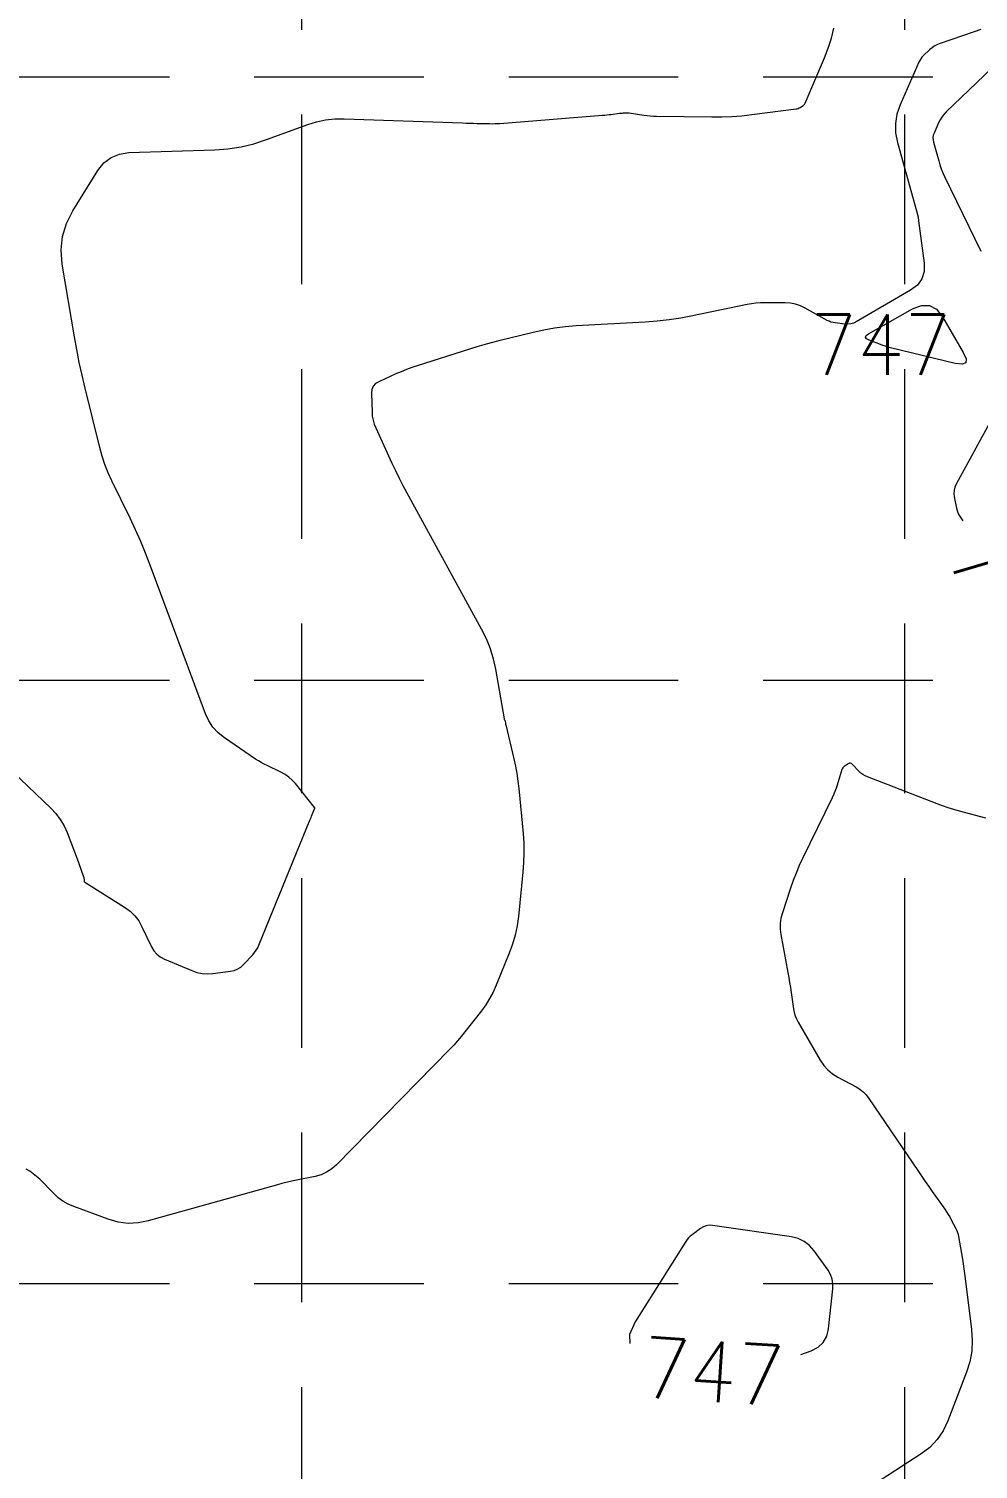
# Model space of a CAD drawing. Header units: feet. Extents: x 46644 to 49208, y 46045 to 47649.
# Drawn here: x 48307.7 to 48370.7, y 47314.5 to 47410 of the extents above; entities that cross this region are included whole.
import ezdxf
from ezdxf.enums import TextEntityAlignment as Align

# ---------------------------------------------------------------- set-up
doc = ezdxf.new("R2010")
doc.units = ezdxf.units.FT
doc.header["$MEASUREMENT"] = 0
doc.linetypes.add('DGN Style 3', pattern=[33.544038, 23.960027, -9.584011])
doc.linetypes.add('HIDDEN', pattern=[0.375, 0.25, -0.125])
doc.layers.add('EC', color=35, linetype='Continuous', lineweight=0)
doc.layers.add('GRID', color=254, linetype='HIDDEN')
doc.styles.add('Style-STANDARD', font='STANDARD.shx')

msp = doc.modelspace()

# ---------------------------------------------------------------- linework, layer by layer
at = {"layer": 'EC', "color": 35, "linetype": 'DGN Style 3', "lineweight": 0}
for p, q in [((48360.956, 47409.414), (48361.12, 47410.087)), ((48370.424, 47409.829), (48368.114, 47409.037)), ((48370.861, 47409.986), (48370.424, 47409.829)), ((48360.748, 47408.754), (48360.956, 47409.414)), ((48367.783, 47408.883), (48367.633, 47408.78)), ((48367.943, 47408.969), (48367.783, 47408.883)), ((48368.114, 47409.037), (48367.943, 47408.969)), ((48359.222, 47405.108), (48360.497, 47408.105)), ((48360.497, 47408.105), (48360.748, 47408.754)), ((48366.818, 47407.937), (48366.76, 47407.821)), ((48366.886, 47408.045), (48366.818, 47407.937)), ((48366.965, 47408.146), (48366.886, 47408.045)), ((48367.054, 47408.239), (48366.965, 47408.146)), ((48367.493, 47408.66), (48367.054, 47408.239)), ((48367.633, 47408.78), (48367.493, 47408.66)), ((48366.76, 47407.821), (48365.513, 47404.988)), ((48371.599, 47407.417), (48368.577, 47404.528)), ((48359.093, 47404.955), (48359.134, 47404.986)), ((48359.134, 47404.986), (48359.169, 47405.022)), ((48359.169, 47405.022), (48359.198, 47405.062)), ((48359.198, 47405.062), (48359.222, 47405.108)), ((48365.513, 47404.988), (48365.301, 47404.377)), ((48327.41, 47404.002), (48328.018, 47404.069)), ((48328.018, 47404.069), (48328.635, 47404.076)), ((48328.635, 47404.076), (48336.485, 47403.796)), ((48338.968, 47403.768), (48345.774, 47404.307)), ((48345.774, 47404.307), (48345.92, 47404.319)), ((48345.92, 47404.319), (48346.066, 47404.333)), ((48346.066, 47404.333), (48346.212, 47404.349)), ((48346.212, 47404.349), (48346.358, 47404.366)), ((48346.358, 47404.366), (48346.911, 47404.433)), ((48346.911, 47404.433), (48346.975, 47404.441)), ((48346.975, 47404.441), (48347.038, 47404.447)), ((48347.038, 47404.447), (48347.102, 47404.453)), ((48347.102, 47404.453), (48347.166, 47404.458)), ((48347.166, 47404.458), (48347.374, 47404.473)), ((48347.374, 47404.473), (48347.419, 47404.475)), ((48347.419, 47404.475), (48347.463, 47404.474)), ((48347.463, 47404.474), (48347.507, 47404.471)), ((48347.507, 47404.471), (48347.552, 47404.465)), ((48347.552, 47404.465), (48348.521, 47404.313)), ((48348.521, 47404.313), (48348.729, 47404.284)), ((48348.729, 47404.284), (48348.938, 47404.262)), ((48348.938, 47404.262), (48349.147, 47404.248)), ((48349.147, 47404.248), (48349.357, 47404.242)), ((48349.357, 47404.242), (48353.022, 47404.196)), ((48353.022, 47404.196), (48353.688, 47404.199)), ((48353.688, 47404.199), (48354.352, 47404.226)), ((48354.352, 47404.226), (48355.015, 47404.275)), ((48355.015, 47404.275), (48355.677, 47404.348)), ((48355.677, 47404.348), (48358.614, 47404.725)), ((48358.614, 47404.725), (48358.686, 47404.738)), ((48358.686, 47404.738), (48358.756, 47404.759)), ((48358.756, 47404.759), (48358.823, 47404.788)), ((48358.823, 47404.788), (48358.888, 47404.824)), ((48358.888, 47404.824), (48359.093, 47404.955)), ((48365.301, 47404.377), (48365.201, 47403.758)), ((48368.285, 47404.189), (48368.167, 47404)), ((48368.422, 47404.365), (48368.285, 47404.189)), ((48368.577, 47404.528), (48368.422, 47404.365)), ((48323.497, 47402.691), (48326.223, 47403.692)), ((48326.223, 47403.692), (48326.812, 47403.877)), ((48326.812, 47403.877), (48327.41, 47404.002)), ((48336.485, 47403.796), (48336.732, 47403.788)), ((48336.732, 47403.788), (48336.978, 47403.78)), ((48336.978, 47403.78), (48337.225, 47403.773)), ((48337.225, 47403.773), (48337.472, 47403.767)), ((48337.472, 47403.767), (48338.278, 47403.749)), ((48338.278, 47403.749), (48338.45, 47403.747)), ((48338.45, 47403.747), (48338.623, 47403.75)), ((48338.623, 47403.75), (48338.795, 47403.757)), ((48338.795, 47403.757), (48338.968, 47403.768)), ((48365.201, 47403.758), (48365.212, 47403.131)), ((48365.212, 47403.131), (48365.334, 47402.496)), ((48367.768, 47403.121), (48367.717, 47402.975)), ((48368.066, 47403.799), (48367.768, 47403.121)), ((48368.167, 47404), (48368.066, 47403.799)), ((48320.933, 47402.083), (48321.801, 47402.217)), ((48321.801, 47402.217), (48322.655, 47402.419)), ((48322.655, 47402.419), (48323.497, 47402.691)), ((48365.334, 47402.496), (48366.703, 47397.577)), ((48367.717, 47402.975), (48367.693, 47402.826)), ((48367.693, 47402.826), (48367.696, 47402.676)), ((48367.696, 47402.676), (48367.725, 47402.524)), ((48367.725, 47402.524), (48368.072, 47401.278)), ((48312.704, 47401.142), (48313.179, 47401.507)), ((48313.179, 47401.507), (48313.734, 47401.736)), ((48313.734, 47401.736), (48314.367, 47401.827)), ((48314.367, 47401.827), (48320.051, 47402.019)), ((48320.051, 47402.019), (48320.933, 47402.083)), ((48368.072, 47401.278), (48368.152, 47401.013)), ((48310.644, 47397.972), (48312.308, 47400.639)), ((48312.308, 47400.639), (48312.704, 47401.142)), ((48368.152, 47401.013), (48368.244, 47400.752)), ((48368.244, 47400.752), (48368.347, 47400.496)), ((48368.347, 47400.496), (48368.463, 47400.244)), ((48368.463, 47400.244), (48370.867, 47395.296)), ((48310.219, 47397.139), (48310.644, 47397.972)), ((48366.703, 47397.577), (48366.709, 47397.551)), ((48366.709, 47397.551), (48366.715, 47397.525)), ((48366.715, 47397.525), (48366.718, 47397.499)), ((48366.718, 47397.499), (48366.721, 47397.473)), ((48366.721, 47397.473), (48366.727, 47397.387)), ((48366.727, 47397.387), (48366.729, 47397.368)), ((48366.729, 47397.368), (48366.731, 47397.35)), ((48366.731, 47397.35), (48366.733, 47397.331)), ((48366.733, 47397.331), (48366.735, 47397.313)), ((48309.96, 47396.273), (48310.219, 47397.139)), ((48366.735, 47397.313), (48367.106, 47394.507)), ((48309.869, 47395.374), (48309.96, 47396.273)), ((48309.944, 47394.441), (48309.869, 47395.374)), ((48367.106, 47394.507), (48367.11, 47393.943)), ((48310.751, 47389.625), (48309.944, 47394.441)), ((48367.11, 47393.943), (48366.962, 47393.454)), ((48366.214, 47392.698), (48362.608, 47390.614)), ((48366.664, 47393.039), (48366.214, 47392.698)), ((48366.962, 47393.454), (48366.664, 47393.039)), ((48355.38, 47391.749), (48351.753, 47391.007)), ((48355.666, 47391.8), (48355.38, 47391.749)), ((48355.954, 47391.836), (48355.666, 47391.8)), ((48356.243, 47391.858), (48355.954, 47391.836)), ((48356.533, 47391.866), (48356.243, 47391.858)), ((48357.894, 47391.867), (48356.533, 47391.866)), ((48358.244, 47391.845), (48357.894, 47391.867)), ((48358.582, 47391.78), (48358.244, 47391.845)), ((48358.91, 47391.671), (48358.582, 47391.78)), ((48359.226, 47391.519), (48358.91, 47391.671)), ((48366.343, 47391.469), (48366.935, 47391.703)), ((48366.935, 47391.703), (48367.463, 47391.692)), ((48367.463, 47391.692), (48367.925, 47391.438)), ((48349.405, 47390.658), (48348.615, 47390.598)), ((48350.191, 47390.746), (48349.405, 47390.658)), ((48350.974, 47390.862), (48350.191, 47390.746)), ((48351.753, 47391.007), (48350.974, 47390.862)), ((48360.674, 47390.706), (48359.226, 47391.519)), ((48360.8, 47390.644), (48360.674, 47390.706)), ((48360.929, 47390.594), (48360.8, 47390.644)), ((48363.426, 47389.81), (48366.343, 47391.469)), ((48367.925, 47391.438), (48368.322, 47390.94)), ((48368.322, 47390.94), (48369.707, 47388.585)), ((48341.177, 47389.905), (48338.89, 47389.34)), ((48341.88, 47390.062), (48341.177, 47389.905)), ((48342.587, 47390.186), (48341.88, 47390.062)), ((48343.3, 47390.276), (48342.587, 47390.186)), ((48344.017, 47390.334), (48343.3, 47390.276)), ((48348.615, 47390.598), (48344.017, 47390.334)), ((48361.063, 47390.558), (48360.929, 47390.594)), ((48361.201, 47390.535), (48361.063, 47390.558)), ((48361.857, 47390.459), (48361.201, 47390.535)), ((48362.054, 47390.451), (48361.857, 47390.459)), ((48362.245, 47390.474), (48362.054, 47390.451)), ((48362.429, 47390.529), (48362.245, 47390.474)), ((48362.608, 47390.614), (48362.429, 47390.529)), ((48363.219, 47389.582), (48363.267, 47389.692)), ((48363.267, 47389.692), (48363.426, 47389.81)), ((48310.903, 47388.768), (48310.751, 47389.625)), ((48311.071, 47387.914), (48310.903, 47388.768)), ((48336.947, 47388.793), (48333.49, 47387.698)), ((48337.429, 47388.942), (48336.947, 47388.793)), ((48337.914, 47389.082), (48337.429, 47388.942)), ((48338.401, 47389.215), (48337.914, 47389.082)), ((48338.89, 47389.34), (48338.401, 47389.215)), ((48363.283, 47389.481), (48363.219, 47389.582)), ((48363.458, 47389.389), (48363.283, 47389.481)), ((48364.214, 47389.101), (48363.458, 47389.389)), ((48364.376, 47389.042), (48364.214, 47389.101)), ((48364.541, 47388.988), (48364.376, 47389.042)), ((48364.707, 47388.939), (48364.541, 47388.988)), ((48364.874, 47388.896), (48364.707, 47388.939)), ((48369.163, 47387.853), (48364.874, 47388.896)), ((48311.256, 47387.064), (48311.071, 47387.914)), ((48369.624, 47387.795), (48369.163, 47387.853)), ((48369.868, 47387.897), (48369.624, 47387.795)), ((48369.707, 47388.585), (48369.896, 47388.161)), ((48369.896, 47388.161), (48369.868, 47387.897)), ((48311.456, 47386.216), (48311.256, 47387.064)), ((48332.067, 47387.153), (48330.931, 47386.639)), ((48332.417, 47387.305), (48332.067, 47387.153)), ((48332.77, 47387.446), (48332.417, 47387.305)), ((48333.128, 47387.577), (48332.77, 47387.446)), ((48333.49, 47387.698), (48333.128, 47387.577)), ((48312.43, 47382.271), (48311.456, 47386.216)), ((48330.482, 47386.132), (48330.457, 47385.885)), ((48330.457, 47385.885), (48330.488, 47384.614)), ((48330.569, 47386.341), (48330.482, 47386.132)), ((48330.719, 47386.51), (48330.569, 47386.341)), ((48330.931, 47386.639), (48330.719, 47386.51)), ((48330.488, 47384.614), (48330.508, 47384.345)), ((48330.508, 47384.345), (48330.555, 47384.082)), ((48330.555, 47384.082), (48330.629, 47383.825)), ((48371.573, 47384.138), (48369.241, 47379.855)), ((48330.629, 47383.825), (48330.73, 47383.575)), ((48330.73, 47383.575), (48331.806, 47381.24)), ((48312.586, 47381.703), (48312.43, 47382.271)), ((48312.772, 47381.145), (48312.586, 47381.703)), ((48312.987, 47380.599), (48312.772, 47381.145)), ((48331.806, 47381.24), (48332.041, 47380.742)), ((48313.231, 47380.063), (48312.987, 47380.599)), ((48332.041, 47380.742), (48332.284, 47380.248)), ((48332.284, 47380.248), (48332.536, 47379.758)), ((48314.441, 47377.585), (48313.231, 47380.063)), ((48332.536, 47379.758), (48332.797, 47379.273)), ((48332.797, 47379.273), (48337.734, 47370.265)), ((48369.098, 47379.44), (48369.085, 47379.223)), ((48369.085, 47379.223), (48369.11, 47379.001)), ((48369.15, 47379.65), (48369.098, 47379.44)), ((48369.241, 47379.855), (48369.15, 47379.65)), ((48369.11, 47379.001), (48369.255, 47378.265)), ((48369.255, 47378.265), (48369.293, 47378.11)), ((48314.802, 47376.823), (48314.441, 47377.585)), ((48369.293, 47378.11), (48369.346, 47377.961)), ((48369.346, 47377.961), (48369.414, 47377.819)), ((48369.414, 47377.819), (48369.497, 47377.683)), ((48369.497, 47377.683), (48369.674, 47377.421)), ((48315.143, 47376.052), (48314.802, 47376.823)), ((48315.466, 47375.274), (48315.143, 47376.052)), ((48315.77, 47374.487), (48315.466, 47375.274)), ((48319.438, 47364.628), (48315.77, 47374.487)), ((48337.734, 47370.265), (48338.053, 47369.622)), ((48338.053, 47369.622), (48338.316, 47368.959)), ((48338.316, 47368.959), (48338.524, 47368.277)), ((48338.524, 47368.277), (48338.675, 47367.575)), ((48338.675, 47367.575), (48339.247, 47364.288)), ((48319.657, 47364.151), (48319.438, 47364.628)), ((48319.94, 47363.725), (48319.657, 47364.151)), ((48339.247, 47364.288), (48339.251, 47364.271)), ((48339.251, 47364.271), (48339.256, 47364.256)), ((48339.256, 47364.256), (48339.263, 47364.24)), ((48339.263, 47364.24), (48339.271, 47364.226)), ((48339.271, 47364.226), (48339.302, 47364.18)), ((48339.302, 47364.18), (48339.308, 47364.169)), ((48339.308, 47364.169), (48339.312, 47364.159)), ((48339.312, 47364.159), (48339.316, 47364.148)), ((48339.316, 47364.148), (48339.318, 47364.136)), ((48339.318, 47364.136), (48339.333, 47363.998)), ((48339.333, 47363.998), (48339.337, 47363.969)), ((48339.337, 47363.969), (48339.341, 47363.94)), ((48339.341, 47363.94), (48339.347, 47363.91)), ((48339.347, 47363.91), (48339.353, 47363.881)), ((48303.719, 47363.558), (48309.182, 47358.368)), ((48320.288, 47363.349), (48319.94, 47363.725)), ((48320.699, 47363.024), (48320.288, 47363.349)), ((48322.77, 47361.623), (48320.699, 47363.024)), ((48339.353, 47363.881), (48339.892, 47361.627)), ((48322.954, 47361.504), (48322.77, 47361.623)), ((48323.141, 47361.392), (48322.954, 47361.504)), ((48323.332, 47361.287), (48323.141, 47361.392)), ((48323.528, 47361.189), (48323.332, 47361.287)), ((48324.449, 47360.749), (48323.528, 47361.189)), ((48339.892, 47361.627), (48339.999, 47361.142)), ((48339.999, 47361.142), (48340.089, 47360.655)), ((48361.707, 47361.037), (48361.674, 47360.981)), ((48361.751, 47361.085), (48361.707, 47361.037)), ((48361.803, 47361.127), (48361.751, 47361.085)), ((48362.07, 47361.306), (48361.803, 47361.127)), ((48362.15, 47361.344), (48362.07, 47361.306)), ((48362.226, 47361.352), (48362.15, 47361.344)), ((48362.298, 47361.327), (48362.226, 47361.352)), ((48362.367, 47361.27), (48362.298, 47361.327)), ((48362.787, 47360.815), (48362.367, 47361.27)), ((48324.72, 47360.6), (48324.449, 47360.749)), ((48324.97, 47360.425), (48324.72, 47360.6)), ((48325.198, 47360.222), (48324.97, 47360.425)), ((48325.405, 47359.992), (48325.198, 47360.222)), ((48340.089, 47360.655), (48340.161, 47360.165)), ((48340.161, 47360.165), (48340.217, 47359.672)), ((48361.649, 47360.919), (48361.342, 47359.898)), ((48361.674, 47360.981), (48361.649, 47360.919)), ((48362.911, 47360.695), (48362.787, 47360.815)), ((48363.047, 47360.591), (48362.911, 47360.695)), ((48363.193, 47360.503), (48363.047, 47360.591)), ((48363.351, 47360.432), (48363.193, 47360.503)), ((48367.965, 47358.655), (48363.351, 47360.432)), ((48326.678, 47358.411), (48325.405, 47359.992)), ((48340.217, 47359.672), (48340.503, 47356.684)), ((48361.106, 47359.257), (48361.01, 47359.05)), ((48361.193, 47359.467), (48361.106, 47359.257)), ((48361.272, 47359.681), (48361.193, 47359.467)), ((48361.342, 47359.898), (48361.272, 47359.681)), ((48309.182, 47358.368), (48309.521, 47358.009)), ((48326.521, 47357.939), (48326.696, 47358.37)), ((48326.68, 47358.408), (48326.678, 47358.411)), ((48326.682, 47358.406), (48326.68, 47358.408)), ((48326.684, 47358.403), (48326.682, 47358.406)), ((48326.686, 47358.4), (48326.684, 47358.403)), ((48326.694, 47358.387), (48326.686, 47358.4)), ((48326.696, 47358.383), (48326.694, 47358.387)), ((48326.697, 47358.378), (48326.696, 47358.383)), ((48326.696, 47358.37), (48326.697, 47358.374)), ((48326.697, 47358.374), (48326.697, 47358.378)), ((48361.01, 47359.05), (48359.046, 47355.034)), ((48368.33, 47358.52), (48367.965, 47358.655)), ((48368.698, 47358.396), (48368.33, 47358.52)), ((48369.069, 47358.281), (48368.698, 47358.396)), ((48369.443, 47358.176), (48369.069, 47358.281)), ((48371.199, 47357.712), (48369.443, 47358.176)), ((48309.521, 47358.009), (48309.813, 47357.62)), ((48309.813, 47357.62), (48310.06, 47357.2)), ((48322.986, 47349.282), (48326.367, 47357.562)), ((48326.367, 47357.562), (48326.406, 47357.656)), ((48326.406, 47357.656), (48326.444, 47357.75)), ((48326.444, 47357.75), (48326.483, 47357.844)), ((48326.483, 47357.844), (48326.521, 47357.939)), ((48310.06, 47357.2), (48310.26, 47356.75)), ((48310.26, 47356.75), (48310.995, 47354.822)), ((48340.503, 47356.684), (48340.548, 47356.044)), ((48340.562, 47355.404), (48340.545, 47354.764)), ((48340.548, 47356.044), (48340.562, 47355.404)), ((48310.995, 47354.822), (48311.042, 47354.699)), ((48311.042, 47354.699), (48311.087, 47354.575)), ((48311.087, 47354.575), (48311.133, 47354.452)), ((48311.133, 47354.452), (48311.177, 47354.327)), ((48340.545, 47354.764), (48340.496, 47354.124)), ((48358.821, 47354.553), (48358.613, 47354.066)), ((48359.046, 47355.034), (48358.821, 47354.553)), ((48311.177, 47354.327), (48311.356, 47353.823)), ((48311.356, 47353.823), (48311.368, 47353.785)), ((48311.368, 47353.785), (48311.377, 47353.746)), ((48311.377, 47353.746), (48311.383, 47353.707)), ((48311.383, 47353.707), (48311.387, 47353.667)), ((48311.387, 47353.667), (48311.394, 47353.537)), ((48311.394, 47353.537), (48311.398, 47353.511)), ((48311.398, 47353.511), (48311.408, 47353.488)), ((48311.408, 47353.488), (48311.423, 47353.468)), ((48311.423, 47353.468), (48311.444, 47353.451)), ((48311.444, 47353.451), (48314.079, 47351.797)), ((48340.496, 47354.124), (48340.2, 47351.184)), ((48358.422, 47353.572), (48358.247, 47353.071)), ((48358.613, 47354.066), (48358.422, 47353.572)), ((48358.247, 47353.071), (48357.703, 47351.424)), ((48314.079, 47351.797), (48314.437, 47351.536)), ((48314.437, 47351.536), (48314.748, 47351.234)), ((48314.748, 47351.234), (48315.013, 47350.889)), ((48315.013, 47350.889), (48315.23, 47350.503)), ((48340.114, 47350.559), (48339.984, 47349.946)), ((48340.2, 47351.184), (48340.114, 47350.559)), ((48357.562, 47350.712), (48357.56, 47350.351)), ((48357.609, 47351.07), (48357.562, 47350.712)), ((48357.703, 47351.424), (48357.609, 47351.07)), ((48315.23, 47350.503), (48315.862, 47349.172)), ((48339.984, 47349.946), (48339.81, 47349.343)), ((48357.56, 47350.351), (48357.605, 47349.987)), ((48357.605, 47349.987), (48358.07, 47347.476)), ((48315.862, 47349.172), (48316.017, 47348.908)), ((48316.017, 47348.908), (48316.211, 47348.684)), ((48316.211, 47348.684), (48316.444, 47348.5)), ((48321.968, 47347.998), (48322.579, 47348.649)), ((48322.579, 47348.649), (48322.703, 47348.793)), ((48322.703, 47348.793), (48322.812, 47348.946)), ((48322.812, 47348.946), (48322.906, 47349.109)), ((48322.906, 47349.109), (48322.986, 47349.282)), ((48339.592, 47348.752), (48338.718, 47346.624)), ((48339.81, 47349.343), (48339.592, 47348.752)), ((48316.444, 47348.5), (48316.716, 47348.358)), ((48316.716, 47348.358), (48318.529, 47347.597)), ((48321.355, 47347.611), (48321.579, 47347.702)), ((48321.579, 47347.702), (48321.784, 47347.83)), ((48321.784, 47347.83), (48321.968, 47347.998)), ((48318.529, 47347.597), (48318.869, 47347.479)), ((48318.869, 47347.479), (48319.215, 47347.408)), ((48319.215, 47347.408), (48319.568, 47347.384)), ((48319.568, 47347.384), (48319.927, 47347.407)), ((48319.927, 47347.407), (48321.111, 47347.559)), ((48321.111, 47347.559), (48321.355, 47347.611)), ((48358.07, 47347.476), (48358.13, 47347.144)), ((48358.13, 47347.144), (48358.187, 47346.812)), ((48358.187, 47346.812), (48358.241, 47346.479)), ((48338.516, 47346.176), (48338.286, 47345.745)), ((48338.718, 47346.624), (48338.516, 47346.176)), ((48358.241, 47346.479), (48358.292, 47346.146)), ((48358.292, 47346.146), (48358.453, 47345.056)), ((48337.739, 47344.933), (48336.649, 47343.527)), ((48338.026, 47345.331), (48337.739, 47344.933)), ((48338.286, 47345.745), (48338.026, 47345.331)), ((48358.453, 47345.056), (48358.497, 47344.826)), ((48358.497, 47344.826), (48358.563, 47344.604)), ((48358.563, 47344.604), (48358.65, 47344.388)), ((48358.65, 47344.388), (48358.758, 47344.18)), ((48358.758, 47344.18), (48360.22, 47341.655)), ((48336.165, 47342.939), (48335.911, 47342.656)), ((48336.411, 47343.23), (48336.165, 47342.939)), ((48336.649, 47343.527), (48336.411, 47343.23)), ((48335.648, 47342.381), (48328.125, 47334.72)), ((48335.911, 47342.656), (48335.648, 47342.381)), ((48360.22, 47341.655), (48360.45, 47341.312)), ((48360.45, 47341.312), (48360.721, 47341.01)), ((48360.721, 47341.01), (48361.031, 47340.751)), ((48361.031, 47340.751), (48361.382, 47340.532)), ((48361.382, 47340.532), (48362.594, 47339.888)), ((48362.594, 47339.888), (48362.842, 47339.737)), ((48362.842, 47339.737), (48363.066, 47339.559)), ((48363.066, 47339.559), (48363.266, 47339.355)), ((48363.266, 47339.355), (48363.443, 47339.124)), ((48363.443, 47339.124), (48366.733, 47334.266)), ((48307.792, 47334.293), (48307.55, 47334.439)), ((48327.815, 47334.446), (48327.476, 47334.226)), ((48328.125, 47334.72), (48327.815, 47334.446)), ((48308.023, 47334.131), (48307.792, 47334.293)), ((48308.24, 47333.953), (48308.023, 47334.131)), ((48308.445, 47333.758), (48308.24, 47333.953)), ((48309.374, 47332.81), (48308.445, 47333.758)), ((48324.211, 47333.394), (48315.651, 47331)), ((48324.496, 47333.471), (48324.211, 47333.394)), ((48324.782, 47333.543), (48324.496, 47333.471)), ((48325.07, 47333.61), (48324.782, 47333.543)), ((48325.358, 47333.671), (48325.07, 47333.61)), ((48326.708, 47333.948), (48325.358, 47333.671)), ((48327.106, 47334.06), (48326.708, 47333.948)), ((48327.476, 47334.226), (48327.106, 47334.06)), ((48366.733, 47334.266), (48366.957, 47333.937)), ((48366.957, 47333.937), (48367.183, 47333.609)), ((48367.183, 47333.609), (48367.411, 47333.283)), ((48309.67, 47332.539), (48309.374, 47332.81)), ((48309.99, 47332.305), (48309.67, 47332.539)), ((48367.411, 47333.283), (48367.64, 47332.957)), ((48367.64, 47332.957), (48368.481, 47331.774)), ((48310.335, 47332.109), (48309.99, 47332.305)), ((48310.704, 47331.95), (48310.335, 47332.109)), ((48312.997, 47331.106), (48310.704, 47331.95)), ((48368.481, 47331.774), (48368.595, 47331.606)), ((48368.595, 47331.606), (48368.704, 47331.435)), ((48368.704, 47331.435), (48368.807, 47331.26)), ((48313.654, 47330.919), (48312.997, 47331.106)), ((48314.315, 47330.839), (48313.654, 47330.919)), ((48314.981, 47330.866), (48314.315, 47330.839)), ((48315.651, 47331), (48314.981, 47330.866)), ((48352.283, 47330.501), (48351.711, 47330.078)), ((48352.464, 47330.611), (48352.283, 47330.501)), ((48352.654, 47330.68), (48352.464, 47330.611)), ((48352.855, 47330.709), (48352.654, 47330.68)), ((48353.065, 47330.698), (48352.855, 47330.709)), ((48358.303, 47329.94), (48353.065, 47330.698)), ((48368.807, 47331.26), (48368.904, 47331.082)), ((48368.904, 47331.082), (48369.21, 47330.493)), ((48369.21, 47330.493), (48369.27, 47330.365)), ((48351.303, 47329.638), (48347.94, 47324.31)), ((48351.389, 47329.763), (48351.303, 47329.638)), ((48351.486, 47329.877), (48351.389, 47329.763)), ((48351.593, 47329.982), (48351.486, 47329.877)), ((48351.711, 47330.078), (48351.593, 47329.982)), ((48358.756, 47329.83), (48358.303, 47329.94)), ((48359.16, 47329.639), (48358.756, 47329.83)), ((48359.515, 47329.367), (48359.16, 47329.639)), ((48369.27, 47330.365), (48369.32, 47330.233)), ((48369.32, 47330.233), (48369.36, 47330.098)), ((48369.36, 47330.098), (48369.389, 47329.96)), ((48369.389, 47329.96), (48369.646, 47328.47)), ((48359.819, 47329.013), (48359.515, 47329.367)), ((48360.733, 47327.725), (48359.819, 47329.013)), ((48360.9, 47327.441), (48360.733, 47327.725)), ((48369.646, 47328.47), (48369.699, 47328.15)), ((48369.699, 47328.15), (48369.749, 47327.83)), ((48369.749, 47327.83), (48369.794, 47327.509)), ((48361.009, 47327.143), (48360.9, 47327.441)), ((48361.059, 47326.829), (48361.009, 47327.143)), ((48361.051, 47326.5), (48361.059, 47326.829)), ((48369.794, 47327.509), (48369.836, 47327.188)), ((48369.836, 47327.188), (48370.258, 47323.79)), ((48360.759, 47323.846), (48361.051, 47326.5)), ((48347.94, 47324.31), (48347.558, 47323.459)), ((48360.643, 47323.35), (48360.759, 47323.846)), ((48347.558, 47323.459), (48347.588, 47322.881)), ((48360.072, 47322.625), (48360.414, 47322.943)), ((48360.414, 47322.943), (48360.643, 47323.35)), ((48370.258, 47323.79), (48370.304, 47323.067)), ((48370.304, 47323.067), (48370.262, 47322.355)), ((48358.924, 47322.144), (48359.617, 47322.395)), ((48359.617, 47322.395), (48360.072, 47322.625)), ((48370.262, 47322.355), (48370.133, 47321.653)), ((48369.916, 47320.962), (48368.687, 47317.736)), ((48370.133, 47321.653), (48369.916, 47320.962)), ((48368.687, 47317.736), (48368.379, 47317.081)), ((48367.981, 47316.498), (48367.494, 47315.988)), ((48368.379, 47317.081), (48367.981, 47316.498)), ((48366.917, 47315.551), (48360.201, 47311.212)), ((48367.494, 47315.988), (48366.917, 47315.551))]:
    msp.add_line(p, q, dxfattribs=at)
at = {"layer": 'GRID', "color": 252, "linetype": 'HIDDEN', "lineweight": 0, "ltscale": 45}
for p, q in [((48325.803, 47606.853), (48325.803, 46206.677)), ((48365.803, 47606.853), (48365.803, 46206.677)), ((46685.803, 47406.853), (49165.803, 47406.853)), ((46685.803, 47366.853), (49165.803, 47366.853)), ((46685.803, 47326.853), (49165.803, 47326.853))]:
    msp.add_line(p, q, dxfattribs=at)

# ---------------------------------------------------------------- texts
at = {"layer": 'EC', "color": 35, "linetype": 'DGN Style 3', "lineweight": 0, "style": 'Style-STANDARD'}
msp.add_text('747', height=4, dxfattribs=at).set_placement((48364.214, 47389.101), align=Align.MIDDLE_CENTER)
for rotation, p in [(307.58343, (48372.859, 47372.345)), (356.27838, (48353.109, 47321.017))]:
    msp.add_text('747', height=4, rotation=rotation, dxfattribs=at).set_placement(p, align=Align.MIDDLE_CENTER)

doc.saveas('drawing.dxf')
